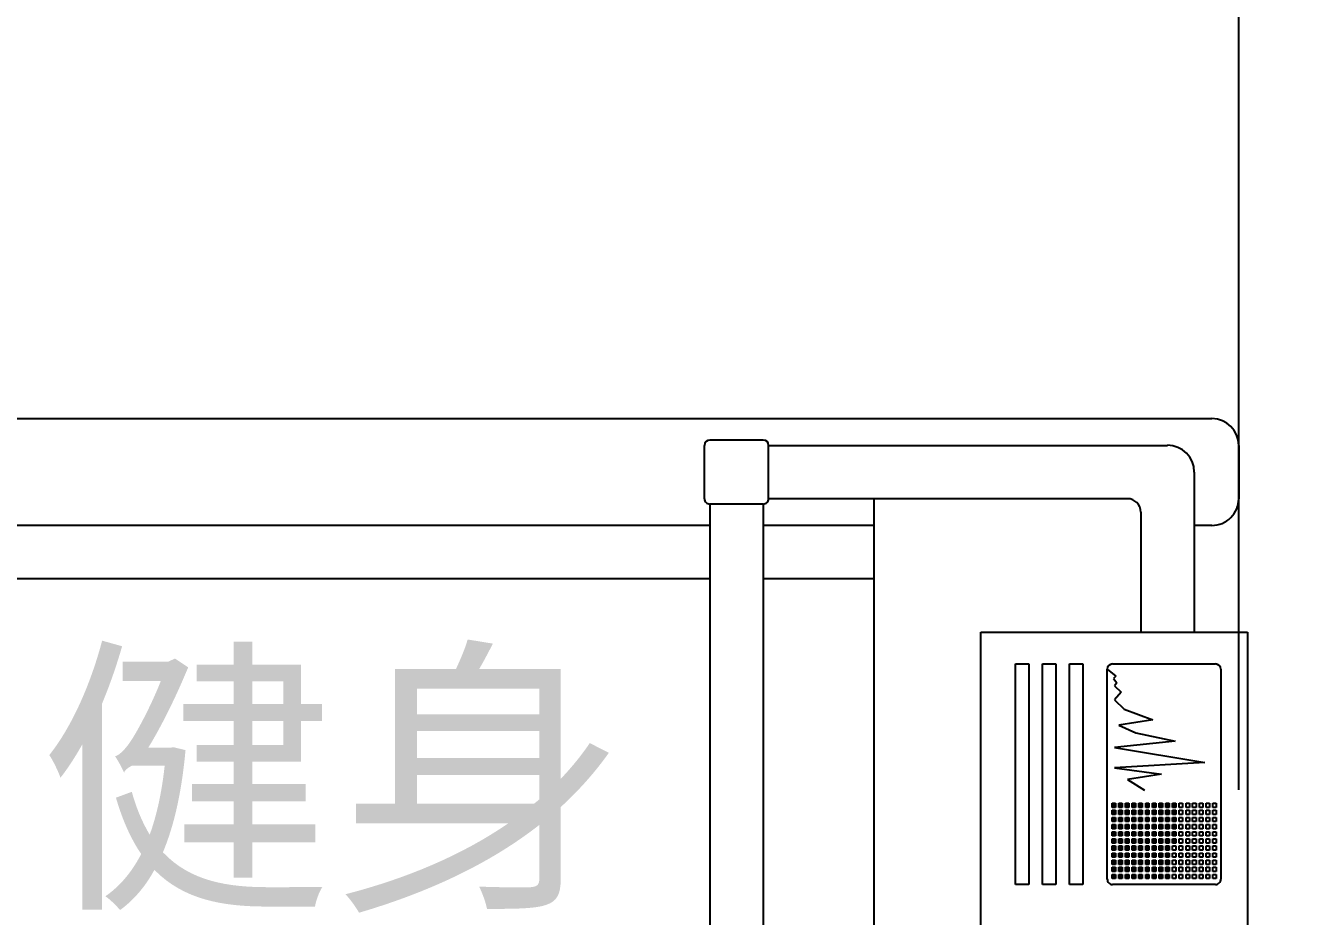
# Model space of a CAD drawing. Header units: millimetres. Extents: x 1337745 to 1642153, y -192803 to 266425.
# Drawn here: x 1507711 to 1508899, y 88370 to 89205 of the extents above; entities that cross this region are included whole.
import ezdxf
from ezdxf.enums import TextEntityAlignment as Align

# ---------------------------------------------------------------- set-up
doc = ezdxf.new("R2010")
doc.units = ezdxf.units.MM
doc.header["$LTSCALE"] = 1000
doc.header["$MEASUREMENT"] = 0
doc.linetypes.add('DOTE', pattern=[2.42, 2, -0.2, 0.02, -0.2])
for name, color, linetype in [('A-PUB_DIM', 3, 'Continuous'), ('DOTE', 16, 'DOTE'), ('IE-FURN', 33, 'Continuous'), ('文字标注', 255, 'Continuous'), ('砖墙', 30, 'Continuous')]:
    doc.layers.add(name, color=color, linetype=linetype)
doc.styles.add('_TCH_DIM_T3', font='SIMPLEX', dxfattribs={"width": 0.705882, "bigfont": 'GBCBIG'})
doc.styles.add('黑体', font='SIMHEI.TTF')
doc.dimstyles.new('_TCH_ARCH&&50', dxfattribs={"dimtxt": 148.75, "dimasz": 50, "dimexe": 125, "dimexo": 150, "dimgap": 50, "dimtad": 1, "dimdec": 0, "dimzin": 0, "dimdsep": 46, "dimtxsty": '_TCH_DIM_T3', "dimblk": 'ARCHTICK', "dimcen": 0.09, "dimclrt": 7, "dimazin": 2, "dimtfac": 1, "dimtdec": 0, "dimtix": 1, "dimtmove": 2, "dimatfit": 3, "dimfxl": 1, "dimtolj": 1, "dimtzin": 0, "dimarcsym": 0})

# ---------------------------------------------------------------- blocks, each defined once
blk = doc.blocks.new('_ArchTick')
at = {"color": 0, "linetype": 'ByBlock', "const_width": 0.4}
blk.add_lwpolyline([(-0.5, -0.5), (0.5, 0.5)], dxfattribs=at)
blk = doc.blocks.new('*D62')
at = {"layer": 'A-PUB_DIM', "color": 0, "lineweight": -2, "transparency": 16777216}
for p, q in [((3032304.6, -671084.3), (3032348.9, -670693.4)), ((3032404, -671095.6), (3032448.2, -670704.7)), ((3032334.8, -670817.6), (3032434.2, -670828.9))]:
    blk.add_line(p, q, dxfattribs=at)
at = {"layer": 'Defpoints', "color": 0, "transparency": 16777216}
for p in [(3032434.2, -670828.9), (3032287.7, -671233.4), (3032387.1, -671244.6)]:
    blk.add_point(p, dxfattribs=at)
at = {"layer": 'A-PUB_DIM', "color": 0, "lineweight": -2, "transparency": 16777216, "xscale": 50, "yscale": 50, "zscale": 50}
for p, rotation in [((3032334.8, -670817.6), 173.5415813662658), ((3032434.2, -670828.9), 353.5415813662658)]:
    blk.add_blockref('_ArchTick', p, dxfattribs=dict(at, rotation=rotation))
at = {"layer": 'A-PUB_DIM', "color": 7, "transparency": 16777216, "insert": (3032176.4, -670661.3), "char_height": 148.75, "attachment_point": 5, "rotation": 353.5416, "style": '_TCH_DIM_T3'}
blk.add_mtext('\\A1;100', dxfattribs=at)
blk = doc.blocks.new('*D63')
at = {"layer": 'A-PUB_DIM', "color": 0, "lineweight": -2, "transparency": 16777216}
for p, q in [((3032404, -671095.6), (3032448.2, -670704.7)), ((3032434.2, -670828.9), (3033626.5, -670963.8)), ((3033596.3, -671230.6), (3033640.6, -670839.6))]:
    blk.add_line(p, q, dxfattribs=at)
at = {"layer": 'Defpoints', "color": 0, "transparency": 16777216}
for p in [(3033626.5, -670963.8), (3032387.1, -671244.6), (3033579.5, -671379.6)]:
    blk.add_point(p, dxfattribs=at)
at = {"layer": 'A-PUB_DIM', "color": 0, "lineweight": -2, "transparency": 16777216, "xscale": 50, "yscale": 50, "zscale": 50}
for p, rotation in [((3032434.2, -670828.9), 173.5415813662163), ((3033626.5, -670963.8), 353.5415813662163)]:
    blk.add_blockref('_ArchTick', p, dxfattribs=dict(at, rotation=rotation))
at = {"layer": 'A-PUB_DIM', "color": 7, "transparency": 16777216, "insert": (3033044.3, -670772.8), "char_height": 148.75, "attachment_point": 5, "rotation": 353.5416, "style": '_TCH_DIM_T3'}
blk.add_mtext('\\A1;1200', dxfattribs=at)
blk = doc.blocks.new('*D64')
at = {"layer": 'A-PUB_DIM', "color": 0, "lineweight": -2, "transparency": 16777216}
for p, q in [((3033596.3, -671230.6), (3033640.6, -670839.6)), ((3034093.2, -671286.8), (3034137.4, -670895.9)), ((3033626.5, -670963.8), (3034123.4, -671020.1))]:
    blk.add_line(p, q, dxfattribs=at)
at = {"layer": 'Defpoints', "color": 0, "transparency": 16777216}
for p in [(3034123.4, -671020.1), (3033579.5, -671379.6), (3034076.3, -671435.9)]:
    blk.add_point(p, dxfattribs=at)
at = {"layer": 'A-PUB_DIM', "color": 0, "lineweight": -2, "transparency": 16777216, "xscale": 50, "yscale": 50, "zscale": 50}
for p, rotation in [((3033626.5, -670963.8), 173.5415813662127), ((3034123.4, -671020.1), 353.5415813662127)]:
    blk.add_blockref('_ArchTick', p, dxfattribs=dict(at, rotation=rotation))
at = {"layer": 'A-PUB_DIM', "color": 7, "transparency": 16777216, "insert": (3033888.9, -670868.4), "char_height": 148.75, "attachment_point": 5, "rotation": 353.5416, "style": '_TCH_DIM_T3'}
blk.add_mtext('\\A1;500', dxfattribs=at)
blk = doc.blocks.new('*D65')
at = {"layer": 'A-PUB_DIM', "color": 0, "lineweight": -2, "transparency": 16777216}
for p, q in [((3034093.2, -671286.8), (3034137.4, -670895.9)), ((3034192.5, -671298.1), (3034236.8, -670907.1)), ((3034123.4, -671020.1), (3034222.7, -671031.3))]:
    blk.add_line(p, q, dxfattribs=at)
at = {"layer": 'Defpoints', "color": 0, "transparency": 16777216}
for p in [(3034222.7, -671031.3), (3034076.3, -671435.9), (3034175.7, -671447.1)]:
    blk.add_point(p, dxfattribs=at)
at = {"layer": 'A-PUB_DIM', "color": 0, "lineweight": -2, "transparency": 16777216, "xscale": 50, "yscale": 50, "zscale": 50}
for p, rotation in [((3034123.4, -671020.1), 173.5415813661032), ((3034222.7, -671031.3), 353.5415813661032)]:
    blk.add_blockref('_ArchTick', p, dxfattribs=dict(at, rotation=rotation))
at = {"layer": 'A-PUB_DIM', "color": 7, "transparency": 16777216, "insert": (3034157.6, -671162.3), "char_height": 148.75, "attachment_point": 5, "rotation": 353.5416, "style": '_TCH_DIM_T3'}
blk.add_mtext('\\A1;100', dxfattribs=at)
blk = doc.blocks.new('*D66')
at = {"layer": 'A-PUB_DIM', "color": 0, "lineweight": -2, "transparency": 16777216}
for p, q in [((3034192.5, -671298.1), (3034236.8, -670907.1)), ((3035086.8, -671399.3), (3035131.1, -671008.4)), ((3034222.7, -671031.3), (3035117, -671132.6))]:
    blk.add_line(p, q, dxfattribs=at)
at = {"layer": 'Defpoints', "color": 0, "transparency": 16777216}
for p in [(3035117, -671132.6), (3034175.7, -671447.1), (3035070, -671548.3)]:
    blk.add_point(p, dxfattribs=at)
at = {"layer": 'A-PUB_DIM', "color": 0, "lineweight": -2, "transparency": 16777216, "xscale": 50, "yscale": 50, "zscale": 50}
for p, rotation in [((3034222.7, -671031.3), 173.5415813662182), ((3035117, -671132.6), 353.5415813662182)]:
    blk.add_blockref('_ArchTick', p, dxfattribs=dict(at, rotation=rotation))
at = {"layer": 'A-PUB_DIM', "color": 7, "transparency": 16777216, "insert": (3034683.9, -670958.4), "char_height": 148.75, "attachment_point": 5, "rotation": 353.5416, "style": '_TCH_DIM_T3'}
blk.add_mtext('\\A1;900', dxfattribs=at)
blk = doc.blocks.new('A$C12EE4357')
at = {"layer": 'IE-FURN'}
for p, q in [((-231.5, -219.9), (-231.5, 30.1)), ((-231.5, 30.1), (168.5, 30.1)), ((-406.5, 21.7), (-356.5, 21.7)), ((-431.5, -3.3), (-431.5, -1519.9)), ((-331.5, -3.3), (-331.5, -19.9)), ((-381.5, -19.9), (-231.5, -19.9)), ((-406.5, -418.6), (-406.5, -44.9)), ((-344, -69.9), (-231.5, -69.9)), ((-356.5, -82.4), (-356.5, -418.6)), ((168.5, -219.9), (-231.5, -219.9)), ((-356.5, -319.9), (293.5, -319.9)), ((-331.5, -319.9), (-331.5, -423.6)), ((-281.5, -319.9), (-281.5, -423.6)), ((-411.5, -423.6), (-411.5, -473.6)), ((-356.5, -418.6), (-406.5, -418.6)), ((-351.5, -423.6), (288.5, -423.6)), ((-351.5, -423.6), (-351.5, -473.6)), ((-351.5, -473.6), (288.5, -473.6)), ((-331.5, -473.6), (-331.5, -1519.9)), ((-281.5, -473.6), (-281.5, -1444.9)), ((-356.5, -478.6), (-406.5, -478.6))]:
    blk.add_line(p, q, dxfattribs=at)
at = {"layer": 'IE-FURN', "color": 8}
for p, q in [((-201.7, -96.4), (-201.7, 0)), ((-196.7, 5), (0, 5)), ((-71.3, -2.5), (-71.3, 0.7)), ((-71.3, 0.7), (-67.3, 0.7)), ((-67.3, 0.7), (-67.3, -2.5)), ((-64.6, -2.5), (-64.6, 0.7)), ((-64.6, 0.7), (-60.7, 0.7)), ((-60.7, 0.7), (-60.7, -2.5)), ((-57.9, -2.5), (-57.9, 0.7)), ((-57.9, 0.7), (-54, 0.7)), ((-54, 0.7), (-54, -2.5)), ((-51.2, -2.5), (-51.2, 0.7)), ((-51.2, 0.7), (-47.3, 0.7)), ((-47.3, 0.7), (-47.3, -2.5)), ((-44.5, -2.5), (-44.5, 0.7)), ((-44.5, 0.7), (-40.6, 0.7)), ((-40.6, 0.7), (-40.6, -2.5)), ((-37.9, -2.5), (-37.9, 0.7)), ((-37.9, 0.7), (-33.9, 0.7)), ((-33.9, 0.7), (-33.9, -2.5)), ((-31.2, -2.5), (-31.2, 0.7)), ((-31.2, 0.7), (-27.3, 0.7)), ((-27.3, 0.7), (-27.3, -2.5)), ((-24.5, -2.5), (-24.5, 0.7)), ((-24.5, 0.7), (-20.6, 0.7)), ((-20.6, 0.7), (-20.6, -2.5)), ((-17.8, -2.5), (-17.8, 0.7)), ((-17.8, 0.7), (-13.9, 0.7)), ((-13.9, 0.7), (-13.9, -2.5)), ((-11.2, -2.5), (-11.2, 0.7)), ((-11.2, 0.7), (-7.2, 0.7)), ((-7.2, 0.7), (-7.2, -2.5)), ((-4.5, -2.5), (-4.5, 0.7)), ((-4.5, 0.7), (-0.6, 0.7)), ((-0.6, 0.7), (-0.6, -2.5)), ((5, 0), (5, -96.4)), ((-123.4, -94.5), (-109.4, -9.9)), ((-109.4, -9.9), (-104.4, -94.5)), ((-67.3, -2.5), (-71.3, -2.5)), ((-71.3, -8.8), (-71.3, -5.6)), ((-71.3, -5.6), (-67.3, -5.6)), ((-67.3, -8.8), (-71.3, -8.8)), ((-67.3, -5.6), (-67.3, -8.8)), ((-60.7, -2.5), (-64.6, -2.5)), ((-64.6, -8.8), (-64.6, -5.6)), ((-64.6, -5.6), (-60.7, -5.6)), ((-60.7, -8.8), (-64.6, -8.8)), ((-60.7, -5.6), (-60.7, -8.8)), ((-54, -2.5), (-57.9, -2.5)), ((-57.9, -8.8), (-57.9, -5.6)), ((-57.9, -5.6), (-54, -5.6)), ((-54, -8.8), (-57.9, -8.8)), ((-54, -5.6), (-54, -8.8)), ((-47.3, -2.5), (-51.2, -2.5)), ((-51.2, -8.8), (-51.2, -5.6)), ((-51.2, -5.6), (-47.3, -5.6)), ((-47.3, -8.8), (-51.2, -8.8)), ((-47.3, -5.6), (-47.3, -8.8)), ((-40.6, -2.5), (-44.5, -2.5)), ((-44.5, -8.8), (-44.5, -5.6)), ((-44.5, -5.6), (-40.6, -5.6)), ((-40.6, -8.8), (-44.5, -8.8)), ((-40.6, -5.6), (-40.6, -8.8)), ((-33.9, -2.5), (-37.9, -2.5)), ((-37.9, -8.8), (-37.9, -5.6)), ((-37.9, -5.6), (-33.9, -5.6)), ((-33.9, -8.8), (-37.9, -8.8)), ((-33.9, -5.6), (-33.9, -8.8)), ((-27.3, -2.5), (-31.2, -2.5)), ((-31.2, -8.8), (-31.2, -5.6)), ((-31.2, -5.6), (-27.3, -5.6)), ((-27.3, -8.8), (-31.2, -8.8)), ((-27.3, -5.6), (-27.3, -8.8)), ((-20.6, -2.5), (-24.5, -2.5)), ((-24.5, -8.8), (-24.5, -5.6)), ((-24.5, -5.6), (-20.6, -5.6)), ((-20.6, -8.8), (-24.5, -8.8)), ((-20.6, -5.6), (-20.6, -8.8)), ((-13.9, -2.5), (-17.8, -2.5)), ((-17.8, -8.8), (-17.8, -5.6)), ((-17.8, -5.6), (-13.9, -5.6)), ((-13.9, -8.8), (-17.8, -8.8)), ((-13.9, -5.6), (-13.9, -8.8)), ((-7.2, -2.5), (-11.2, -2.5)), ((-11.2, -8.8), (-11.2, -5.6)), ((-11.2, -5.6), (-7.2, -5.6)), ((-7.2, -8.8), (-11.2, -8.8)), ((-7.2, -5.6), (-7.2, -8.8)), ((-0.6, -2.5), (-4.5, -2.5)), ((-4.5, -8.8), (-4.5, -5.6)), ((-4.5, -5.6), (-0.6, -5.6)), ((-0.6, -8.8), (-4.5, -8.8)), ((-0.6, -5.6), (-0.6, -8.8)), ((-71.3, -15.1), (-71.3, -11.9)), ((-71.3, -11.9), (-67.3, -11.9)), ((-67.3, -15.1), (-71.3, -15.1)), ((-71.3, -21.4), (-71.3, -18.2)), ((-71.3, -18.2), (-67.3, -18.2)), ((-67.3, -21.4), (-71.3, -21.4)), ((-67.3, -11.9), (-67.3, -15.1)), ((-67.3, -18.2), (-67.3, -21.4)), ((-64.6, -15.1), (-64.6, -11.9)), ((-64.6, -11.9), (-60.7, -11.9)), ((-60.7, -15.1), (-64.6, -15.1)), ((-64.6, -21.4), (-64.6, -18.2)), ((-64.6, -18.2), (-60.7, -18.2)), ((-60.7, -21.4), (-64.6, -21.4)), ((-60.7, -11.9), (-60.7, -15.1)), ((-60.7, -18.2), (-60.7, -21.4)), ((-57.9, -15.1), (-57.9, -11.9)), ((-57.9, -11.9), (-54, -11.9)), ((-54, -15.1), (-57.9, -15.1)), ((-57.9, -21.4), (-57.9, -18.2)), ((-57.9, -18.2), (-54, -18.2)), ((-54, -21.4), (-57.9, -21.4)), ((-54, -11.9), (-54, -15.1)), ((-54, -18.2), (-54, -21.4)), ((-51.2, -15.1), (-51.2, -11.9)), ((-51.2, -11.9), (-47.3, -11.9)), ((-47.3, -15.1), (-51.2, -15.1)), ((-51.2, -21.4), (-51.2, -18.2)), ((-51.2, -18.2), (-47.3, -18.2)), ((-47.3, -21.4), (-51.2, -21.4)), ((-47.3, -11.9), (-47.3, -15.1)), ((-47.3, -18.2), (-47.3, -21.4)), ((-44.5, -15.1), (-44.5, -11.9)), ((-44.5, -11.9), (-40.6, -11.9)), ((-40.6, -15.1), (-44.5, -15.1)), ((-44.5, -21.4), (-44.5, -18.2)), ((-44.5, -18.2), (-40.6, -18.2)), ((-40.6, -21.4), (-44.5, -21.4)), ((-40.6, -11.9), (-40.6, -15.1)), ((-40.6, -18.2), (-40.6, -21.4)), ((-37.9, -15.1), (-37.9, -11.9)), ((-37.9, -11.9), (-33.9, -11.9)), ((-33.9, -15.1), (-37.9, -15.1)), ((-37.9, -21.4), (-37.9, -18.2)), ((-37.9, -18.2), (-33.9, -18.2)), ((-33.9, -21.4), (-37.9, -21.4)), ((-33.9, -11.9), (-33.9, -15.1)), ((-33.9, -18.2), (-33.9, -21.4)), ((-31.2, -15.1), (-31.2, -11.9)), ((-31.2, -11.9), (-27.3, -11.9)), ((-27.3, -15.1), (-31.2, -15.1)), ((-31.2, -21.4), (-31.2, -18.2)), ((-31.2, -18.2), (-27.3, -18.2)), ((-27.3, -21.4), (-31.2, -21.4)), ((-27.3, -11.9), (-27.3, -15.1)), ((-27.3, -18.2), (-27.3, -21.4)), ((-24.5, -15.1), (-24.5, -11.9)), ((-24.5, -11.9), (-20.6, -11.9)), ((-20.6, -15.1), (-24.5, -15.1)), ((-24.5, -21.4), (-24.5, -18.2)), ((-24.5, -18.2), (-20.6, -18.2)), ((-20.6, -21.4), (-24.5, -21.4)), ((-20.6, -11.9), (-20.6, -15.1)), ((-20.6, -18.2), (-20.6, -21.4)), ((-17.8, -15.1), (-17.8, -11.9)), ((-17.8, -11.9), (-13.9, -11.9)), ((-13.9, -15.1), (-17.8, -15.1)), ((-17.8, -21.4), (-17.8, -18.2)), ((-17.8, -18.2), (-13.9, -18.2)), ((-13.9, -21.4), (-17.8, -21.4)), ((-13.9, -11.9), (-13.9, -15.1)), ((-13.9, -18.2), (-13.9, -21.4)), ((-11.2, -15.1), (-11.2, -11.9)), ((-11.2, -11.9), (-7.2, -11.9)), ((-7.2, -15.1), (-11.2, -15.1)), ((-11.2, -21.4), (-11.2, -18.2)), ((-11.2, -18.2), (-7.2, -18.2)), ((-7.2, -21.4), (-11.2, -21.4)), ((-7.2, -11.9), (-7.2, -15.1)), ((-7.2, -18.2), (-7.2, -21.4)), ((-4.5, -15.1), (-4.5, -11.9)), ((-4.5, -11.9), (-0.6, -11.9)), ((-0.6, -15.1), (-4.5, -15.1)), ((-4.5, -21.4), (-4.5, -18.2)), ((-4.5, -18.2), (-0.6, -18.2)), ((-0.6, -21.4), (-4.5, -21.4)), ((-0.6, -11.9), (-0.6, -15.1)), ((-0.6, -18.2), (-0.6, -21.4)), ((-71.3, -27.6), (-71.3, -24.5)), ((-71.3, -24.5), (-67.3, -24.5)), ((-67.3, -27.6), (-71.3, -27.6)), ((-71.3, -33.9), (-71.3, -30.8)), ((-71.3, -30.8), (-67.3, -30.8)), ((-67.3, -33.9), (-71.3, -33.9)), ((-67.3, -24.5), (-67.3, -27.6)), ((-67.3, -30.8), (-67.3, -33.9)), ((-64.6, -27.6), (-64.6, -24.5)), ((-64.6, -24.5), (-60.7, -24.5)), ((-60.7, -27.6), (-64.6, -27.6)), ((-64.6, -33.9), (-64.6, -30.8)), ((-64.6, -30.8), (-60.7, -30.8)), ((-60.7, -33.9), (-64.6, -33.9)), ((-60.7, -24.5), (-60.7, -27.6)), ((-60.7, -30.8), (-60.7, -33.9)), ((-57.9, -27.6), (-57.9, -24.5)), ((-57.9, -24.5), (-54, -24.5)), ((-54, -27.6), (-57.9, -27.6)), ((-57.9, -33.9), (-57.9, -30.8)), ((-57.9, -30.8), (-54, -30.8)), ((-54, -33.9), (-57.9, -33.9)), ((-54, -24.5), (-54, -27.6)), ((-54, -30.8), (-54, -33.9)), ((-51.2, -27.6), (-51.2, -24.5)), ((-51.2, -24.5), (-47.3, -24.5)), ((-47.3, -27.6), (-51.2, -27.6)), ((-51.2, -33.9), (-51.2, -30.8)), ((-51.2, -30.8), (-47.3, -30.8)), ((-47.3, -33.9), (-51.2, -33.9)), ((-47.3, -24.5), (-47.3, -27.6)), ((-47.3, -30.8), (-47.3, -33.9)), ((-44.5, -27.6), (-44.5, -24.5)), ((-44.5, -24.5), (-40.6, -24.5)), ((-40.6, -27.6), (-44.5, -27.6)), ((-44.5, -33.9), (-44.5, -30.8)), ((-44.5, -30.8), (-40.6, -30.8)), ((-40.6, -33.9), (-44.5, -33.9)), ((-40.6, -24.5), (-40.6, -27.6)), ((-40.6, -30.8), (-40.6, -33.9)), ((-37.9, -27.6), (-37.9, -24.5)), ((-37.9, -24.5), (-33.9, -24.5)), ((-33.9, -27.6), (-37.9, -27.6)), ((-37.9, -33.9), (-37.9, -30.8)), ((-37.9, -30.8), (-33.9, -30.8)), ((-33.9, -33.9), (-37.9, -33.9)), ((-33.9, -24.5), (-33.9, -27.6)), ((-33.9, -30.8), (-33.9, -33.9)), ((-31.2, -27.6), (-31.2, -24.5)), ((-31.2, -24.5), (-27.3, -24.5)), ((-27.3, -27.6), (-31.2, -27.6)), ((-31.2, -33.9), (-31.2, -30.8)), ((-31.2, -30.8), (-27.3, -30.8)), ((-27.3, -33.9), (-31.2, -33.9)), ((-27.3, -24.5), (-27.3, -27.6)), ((-27.3, -30.8), (-27.3, -33.9)), ((-24.5, -27.6), (-24.5, -24.5)), ((-24.5, -24.5), (-20.6, -24.5)), ((-20.6, -27.6), (-24.5, -27.6)), ((-24.5, -33.9), (-24.5, -30.8)), ((-24.5, -30.8), (-20.6, -30.8)), ((-20.6, -33.9), (-24.5, -33.9)), ((-20.6, -24.5), (-20.6, -27.6)), ((-20.6, -30.8), (-20.6, -33.9)), ((-17.8, -27.6), (-17.8, -24.5)), ((-17.8, -24.5), (-13.9, -24.5)), ((-13.9, -27.6), (-17.8, -27.6)), ((-17.8, -33.9), (-17.8, -30.8)), ((-17.8, -30.8), (-13.9, -30.8)), ((-13.9, -33.9), (-17.8, -33.9)), ((-13.9, -24.5), (-13.9, -27.6)), ((-13.9, -30.8), (-13.9, -33.9)), ((-11.2, -27.6), (-11.2, -24.5)), ((-11.2, -24.5), (-7.2, -24.5)), ((-7.2, -27.6), (-11.2, -27.6)), ((-11.2, -33.9), (-11.2, -30.8)), ((-11.2, -30.8), (-7.2, -30.8)), ((-7.2, -33.9), (-11.2, -33.9)), ((-7.2, -24.5), (-7.2, -27.6)), ((-7.2, -30.8), (-7.2, -33.9)), ((-4.5, -27.6), (-4.5, -24.5)), ((-4.5, -24.5), (-0.6, -24.5)), ((-0.6, -27.6), (-4.5, -27.6)), ((-4.5, -33.9), (-4.5, -30.8)), ((-4.5, -30.8), (-0.6, -30.8)), ((-0.6, -33.9), (-4.5, -33.9)), ((-0.6, -24.5), (-0.6, -27.6)), ((-0.6, -30.8), (-0.6, -33.9)), ((-137.3, -74.6), (-129.3, -37.7)), ((-129.3, -37.7), (-123.4, -94.5)), ((-71.3, -40.2), (-71.3, -37.1)), ((-71.3, -37.1), (-67.3, -37.1)), ((-67.3, -40.2), (-71.3, -40.2)), ((-71.3, -46.5), (-71.3, -43.4)), ((-71.3, -43.4), (-67.3, -43.4)), ((-67.3, -46.5), (-71.3, -46.5)), ((-67.3, -37.1), (-67.3, -40.2)), ((-67.3, -43.4), (-67.3, -46.5)), ((-64.6, -40.2), (-64.6, -37.1)), ((-64.6, -37.1), (-60.7, -37.1)), ((-60.7, -40.2), (-64.6, -40.2)), ((-64.6, -46.5), (-64.6, -43.4)), ((-64.6, -43.4), (-60.7, -43.4)), ((-60.7, -46.5), (-64.6, -46.5)), ((-60.7, -37.1), (-60.7, -40.2)), ((-60.7, -43.4), (-60.7, -46.5)), ((-57.9, -40.2), (-57.9, -37.1)), ((-57.9, -37.1), (-54, -37.1)), ((-54, -40.2), (-57.9, -40.2)), ((-57.9, -46.5), (-57.9, -43.4)), ((-57.9, -43.4), (-54, -43.4)), ((-54, -46.5), (-57.9, -46.5)), ((-54, -37.1), (-54, -40.2)), ((-54, -43.4), (-54, -46.5)), ((-51.2, -40.2), (-51.2, -37.1)), ((-51.2, -37.1), (-47.3, -37.1)), ((-47.3, -40.2), (-51.2, -40.2)), ((-51.2, -46.5), (-51.2, -43.4)), ((-51.2, -43.4), (-47.3, -43.4)), ((-47.3, -46.5), (-51.2, -46.5)), ((-47.3, -37.1), (-47.3, -40.2)), ((-47.3, -43.4), (-47.3, -46.5)), ((-44.5, -40.2), (-44.5, -37.1)), ((-44.5, -37.1), (-40.6, -37.1)), ((-40.6, -40.2), (-44.5, -40.2)), ((-44.5, -46.5), (-44.5, -43.4)), ((-44.5, -43.4), (-40.6, -43.4)), ((-40.6, -46.5), (-44.5, -46.5)), ((-40.6, -37.1), (-40.6, -40.2)), ((-40.6, -43.4), (-40.6, -46.5)), ((-37.9, -40.2), (-37.9, -37.1)), ((-37.9, -37.1), (-33.9, -37.1)), ((-33.9, -40.2), (-37.9, -40.2)), ((-37.9, -46.5), (-37.9, -43.4)), ((-37.9, -43.4), (-33.9, -43.4)), ((-33.9, -46.5), (-37.9, -46.5)), ((-33.9, -37.1), (-33.9, -40.2)), ((-33.9, -43.4), (-33.9, -46.5)), ((-31.2, -40.2), (-31.2, -37.1)), ((-31.2, -37.1), (-27.3, -37.1)), ((-27.3, -40.2), (-31.2, -40.2)), ((-31.2, -46.5), (-31.2, -43.4)), ((-31.2, -43.4), (-27.3, -43.4)), ((-27.3, -46.5), (-31.2, -46.5)), ((-27.3, -37.1), (-27.3, -40.2)), ((-27.3, -43.4), (-27.3, -46.5)), ((-24.5, -40.2), (-24.5, -37.1)), ((-24.5, -37.1), (-20.6, -37.1)), ((-20.6, -40.2), (-24.5, -40.2)), ((-24.5, -46.5), (-24.5, -43.4)), ((-24.5, -43.4), (-20.6, -43.4)), ((-20.6, -46.5), (-24.5, -46.5)), ((-20.6, -37.1), (-20.6, -40.2)), ((-20.6, -43.4), (-20.6, -46.5)), ((-17.8, -40.2), (-17.8, -37.1)), ((-17.8, -37.1), (-13.9, -37.1)), ((-13.9, -40.2), (-17.8, -40.2)), ((-17.8, -46.5), (-17.8, -43.4)), ((-17.8, -43.4), (-13.9, -43.4)), ((-13.9, -46.5), (-17.8, -46.5)), ((-13.9, -37.1), (-13.9, -40.2)), ((-13.9, -43.4), (-13.9, -46.5)), ((-11.2, -40.2), (-11.2, -37.1)), ((-11.2, -37.1), (-7.2, -37.1)), ((-7.2, -40.2), (-11.2, -40.2)), ((-11.2, -46.5), (-11.2, -43.4)), ((-11.2, -43.4), (-7.2, -43.4)), ((-7.2, -46.5), (-11.2, -46.5)), ((-7.2, -37.1), (-7.2, -40.2)), ((-7.2, -43.4), (-7.2, -46.5)), ((-4.5, -40.2), (-4.5, -37.1)), ((-4.5, -37.1), (-0.6, -37.1)), ((-0.6, -40.2), (-4.5, -40.2)), ((-4.5, -46.5), (-4.5, -43.4)), ((-4.5, -43.4), (-0.6, -43.4)), ((-0.6, -46.5), (-4.5, -46.5)), ((-0.6, -37.1), (-0.6, -40.2)), ((-0.6, -43.4), (-0.6, -46.5)), ((-159.2, -85.5), (-149.3, -58.6)), ((-149.3, -58.6), (-144.3, -90.5)), ((-104.4, -94.5), (-98.5, -50.7)), ((-98.5, -50.7), (-93.5, -82.5)), ((-71.3, -52.8), (-71.3, -49.7)), ((-71.3, -49.7), (-67.3, -49.7)), ((-67.3, -52.8), (-71.3, -52.8)), ((-71.3, -59.1), (-71.3, -56)), ((-71.3, -56), (-67.3, -56)), ((-67.3, -59.1), (-71.3, -59.1)), ((-67.3, -49.7), (-67.3, -52.8)), ((-67.3, -56), (-67.3, -59.1)), ((-64.6, -52.8), (-64.6, -49.7)), ((-64.6, -49.7), (-60.7, -49.7)), ((-60.7, -52.8), (-64.6, -52.8)), ((-64.6, -59.1), (-64.6, -56)), ((-64.6, -56), (-60.7, -56)), ((-60.7, -59.1), (-64.6, -59.1)), ((-60.7, -49.7), (-60.7, -52.8)), ((-60.7, -56), (-60.7, -59.1)), ((-57.9, -52.8), (-57.9, -49.7)), ((-57.9, -49.7), (-54, -49.7)), ((-54, -52.8), (-57.9, -52.8)), ((-57.9, -59.1), (-57.9, -56)), ((-57.9, -56), (-54, -56)), ((-54, -59.1), (-57.9, -59.1)), ((-54, -49.7), (-54, -52.8)), ((-54, -56), (-54, -59.1)), ((-51.2, -52.8), (-51.2, -49.7)), ((-51.2, -49.7), (-47.3, -49.7)), ((-47.3, -52.8), (-51.2, -52.8)), ((-51.2, -59.1), (-51.2, -56)), ((-51.2, -56), (-47.3, -56)), ((-47.3, -59.1), (-51.2, -59.1)), ((-47.3, -49.7), (-47.3, -52.8)), ((-47.3, -56), (-47.3, -59.1)), ((-44.5, -52.8), (-44.5, -49.7)), ((-44.5, -49.7), (-40.6, -49.7)), ((-40.6, -52.8), (-44.5, -52.8)), ((-44.5, -59.1), (-44.5, -56)), ((-44.5, -56), (-40.6, -56)), ((-40.6, -59.1), (-44.5, -59.1)), ((-40.6, -49.7), (-40.6, -52.8)), ((-40.6, -56), (-40.6, -59.1)), ((-37.9, -52.8), (-37.9, -49.7)), ((-37.9, -49.7), (-33.9, -49.7)), ((-33.9, -52.8), (-37.9, -52.8)), ((-37.9, -59.1), (-37.9, -56)), ((-37.9, -56), (-33.9, -56)), ((-33.9, -59.1), (-37.9, -59.1)), ((-33.9, -49.7), (-33.9, -52.8)), ((-33.9, -56), (-33.9, -59.1)), ((-31.2, -52.8), (-31.2, -49.7)), ((-31.2, -49.7), (-27.3, -49.7)), ((-27.3, -52.8), (-31.2, -52.8)), ((-31.2, -59.1), (-31.2, -56)), ((-31.2, -56), (-27.3, -56)), ((-27.3, -59.1), (-31.2, -59.1)), ((-27.3, -49.7), (-27.3, -52.8)), ((-27.3, -56), (-27.3, -59.1)), ((-24.5, -52.8), (-24.5, -49.7)), ((-24.5, -49.7), (-20.6, -49.7)), ((-20.6, -52.8), (-24.5, -52.8)), ((-24.5, -59.1), (-24.5, -56)), ((-24.5, -56), (-20.6, -56)), ((-20.6, -59.1), (-24.5, -59.1)), ((-20.6, -49.7), (-20.6, -52.8)), ((-20.6, -56), (-20.6, -59.1)), ((-17.8, -52.8), (-17.8, -49.7)), ((-17.8, -49.7), (-13.9, -49.7)), ((-13.9, -52.8), (-17.8, -52.8)), ((-17.8, -59.1), (-17.8, -56)), ((-17.8, -56), (-13.9, -56)), ((-13.9, -59.1), (-17.8, -59.1)), ((-13.9, -49.7), (-13.9, -52.8)), ((-13.9, -56), (-13.9, -59.1)), ((-11.2, -52.8), (-11.2, -49.7)), ((-11.2, -49.7), (-7.2, -49.7)), ((-7.2, -52.8), (-11.2, -52.8)), ((-11.2, -59.1), (-11.2, -56)), ((-11.2, -56), (-7.2, -56)), ((-7.2, -59.1), (-11.2, -59.1)), ((-7.2, -49.7), (-7.2, -52.8)), ((-7.2, -56), (-7.2, -59.1)), ((-4.5, -52.8), (-4.5, -49.7)), ((-4.5, -49.7), (-0.6, -49.7)), ((-0.6, -52.8), (-4.5, -52.8)), ((-4.5, -59.1), (-4.5, -56)), ((-4.5, -56), (-0.6, -56)), ((-0.6, -59.1), (-4.5, -59.1)), ((-0.6, -49.7), (-0.6, -52.8)), ((-0.6, -56), (-0.6, -59.1)), ((-93.5, -82.5), (-83.5, -66.6)), ((-71.3, -65.4), (-71.3, -62.3)), ((-71.3, -62.3), (-67.3, -62.3)), ((-67.3, -65.4), (-71.3, -65.4)), ((-71.3, -71.7), (-71.3, -68.6)), ((-71.3, -68.6), (-67.3, -68.6)), ((-67.3, -62.3), (-67.3, -65.4)), ((-67.3, -68.6), (-67.3, -71.7)), ((-64.6, -65.4), (-64.6, -62.3)), ((-64.6, -62.3), (-60.7, -62.3)), ((-60.7, -65.4), (-64.6, -65.4)), ((-64.6, -71.7), (-64.6, -68.6)), ((-64.6, -68.6), (-60.7, -68.6)), ((-60.7, -62.3), (-60.7, -65.4)), ((-60.7, -68.6), (-60.7, -71.7)), ((-57.9, -65.4), (-57.9, -62.3)), ((-57.9, -62.3), (-54, -62.3)), ((-54, -65.4), (-57.9, -65.4)), ((-57.9, -71.7), (-57.9, -68.6)), ((-57.9, -68.6), (-54, -68.6)), ((-54, -62.3), (-54, -65.4)), ((-54, -68.6), (-54, -71.7)), ((-51.2, -65.4), (-51.2, -62.3)), ((-51.2, -62.3), (-47.3, -62.3)), ((-47.3, -65.4), (-51.2, -65.4)), ((-51.2, -71.7), (-51.2, -68.6)), ((-51.2, -68.6), (-47.3, -68.6)), ((-47.3, -62.3), (-47.3, -65.4)), ((-47.3, -68.6), (-47.3, -71.7)), ((-44.5, -65.4), (-44.5, -62.3)), ((-44.5, -62.3), (-40.6, -62.3)), ((-40.6, -65.4), (-44.5, -65.4)), ((-44.5, -71.7), (-44.5, -68.6)), ((-44.5, -68.6), (-40.6, -68.6)), ((-40.6, -62.3), (-40.6, -65.4)), ((-40.6, -68.6), (-40.6, -71.7)), ((-37.9, -65.4), (-37.9, -62.3)), ((-37.9, -62.3), (-33.9, -62.3)), ((-33.9, -65.4), (-37.9, -65.4)), ((-37.9, -71.7), (-37.9, -68.6)), ((-37.9, -68.6), (-33.9, -68.6)), ((-33.9, -62.3), (-33.9, -65.4)), ((-33.9, -68.6), (-33.9, -71.7)), ((-31.2, -65.4), (-31.2, -62.3)), ((-31.2, -62.3), (-27.3, -62.3)), ((-27.3, -65.4), (-31.2, -65.4)), ((-31.2, -71.7), (-31.2, -68.6)), ((-31.2, -68.6), (-27.3, -68.6)), ((-27.3, -62.3), (-27.3, -65.4)), ((-27.3, -68.6), (-27.3, -71.7)), ((-24.5, -65.4), (-24.5, -62.3)), ((-24.5, -62.3), (-20.6, -62.3)), ((-20.6, -65.4), (-24.5, -65.4)), ((-24.5, -71.7), (-24.5, -68.6)), ((-24.5, -68.6), (-20.6, -68.6)), ((-20.6, -62.3), (-20.6, -65.4)), ((-20.6, -68.6), (-20.6, -71.7)), ((-17.8, -65.4), (-17.8, -62.3)), ((-17.8, -62.3), (-13.9, -62.3)), ((-13.9, -65.4), (-17.8, -65.4)), ((-17.8, -71.7), (-17.8, -68.6)), ((-17.8, -68.6), (-13.9, -68.6)), ((-13.9, -62.3), (-13.9, -65.4)), ((-13.9, -68.6), (-13.9, -71.7)), ((-11.2, -65.4), (-11.2, -62.3)), ((-11.2, -62.3), (-7.2, -62.3)), ((-7.2, -65.4), (-11.2, -65.4)), ((-11.2, -71.7), (-11.2, -68.6)), ((-11.2, -68.6), (-7.2, -68.6)), ((-7.2, -62.3), (-7.2, -65.4)), ((-7.2, -68.6), (-7.2, -71.7)), ((-4.5, -65.4), (-4.5, -62.3)), ((-4.5, -62.3), (-0.6, -62.3)), ((-0.6, -65.4), (-4.5, -65.4)), ((-4.5, -71.7), (-4.5, -68.6)), ((-4.5, -68.6), (-0.6, -68.6)), ((-0.6, -62.3), (-0.6, -65.4)), ((-0.6, -68.6), (-0.6, -71.7)), ((-144.3, -90.5), (-137.3, -74.6)), ((-67.3, -71.7), (-71.3, -71.7)), ((-71.3, -78), (-71.3, -74.9)), ((-71.3, -74.9), (-67.3, -74.9)), ((-67.3, -78), (-71.3, -78)), ((-71.3, -84.3), (-71.3, -81.2)), ((-71.3, -81.2), (-67.3, -81.2)), ((-67.3, -74.9), (-67.3, -78)), ((-67.3, -81.2), (-67.3, -84.3)), ((-60.7, -71.7), (-64.6, -71.7)), ((-64.6, -78), (-64.6, -74.9)), ((-64.6, -74.9), (-60.7, -74.9)), ((-60.7, -78), (-64.6, -78)), ((-64.6, -84.3), (-64.6, -81.2)), ((-64.6, -81.2), (-60.7, -81.2)), ((-60.7, -74.9), (-60.7, -78)), ((-60.7, -81.2), (-60.7, -84.3)), ((-54, -71.7), (-57.9, -71.7)), ((-57.9, -78), (-57.9, -74.9)), ((-57.9, -74.9), (-54, -74.9)), ((-54, -78), (-57.9, -78)), ((-57.9, -84.3), (-57.9, -81.2)), ((-57.9, -81.2), (-54, -81.2)), ((-54, -74.9), (-54, -78)), ((-54, -81.2), (-54, -84.3)), ((-47.3, -71.7), (-51.2, -71.7)), ((-51.2, -78), (-51.2, -74.9)), ((-51.2, -74.9), (-47.3, -74.9)), ((-47.3, -78), (-51.2, -78)), ((-51.2, -84.3), (-51.2, -81.2)), ((-51.2, -81.2), (-47.3, -81.2)), ((-47.3, -74.9), (-47.3, -78)), ((-47.3, -81.2), (-47.3, -84.3)), ((-40.6, -71.7), (-44.5, -71.7)), ((-44.5, -78), (-44.5, -74.9)), ((-44.5, -74.9), (-40.6, -74.9)), ((-40.6, -78), (-44.5, -78)), ((-44.5, -84.3), (-44.5, -81.2)), ((-44.5, -81.2), (-40.6, -81.2)), ((-40.6, -74.9), (-40.6, -78)), ((-40.6, -81.2), (-40.6, -84.3)), ((-33.9, -71.7), (-37.9, -71.7)), ((-37.9, -78), (-37.9, -74.9)), ((-37.9, -74.9), (-33.9, -74.9)), ((-33.9, -78), (-37.9, -78)), ((-37.9, -84.3), (-37.9, -81.2)), ((-37.9, -81.2), (-33.9, -81.2)), ((-33.9, -74.9), (-33.9, -78)), ((-33.9, -81.2), (-33.9, -84.3)), ((-27.3, -71.7), (-31.2, -71.7)), ((-31.2, -78), (-31.2, -74.9)), ((-31.2, -74.9), (-27.3, -74.9)), ((-27.3, -78), (-31.2, -78)), ((-31.2, -84.3), (-31.2, -81.2)), ((-31.2, -81.2), (-27.3, -81.2)), ((-27.3, -74.9), (-27.3, -78)), ((-27.3, -81.2), (-27.3, -84.3)), ((-20.6, -71.7), (-24.5, -71.7)), ((-24.5, -78), (-24.5, -74.9)), ((-24.5, -74.9), (-20.6, -74.9)), ((-20.6, -78), (-24.5, -78)), ((-24.5, -84.3), (-24.5, -81.2)), ((-24.5, -81.2), (-20.6, -81.2)), ((-20.6, -74.9), (-20.6, -78)), ((-20.6, -81.2), (-20.6, -84.3)), ((-13.9, -71.7), (-17.8, -71.7)), ((-17.8, -78), (-17.8, -74.9)), ((-17.8, -74.9), (-13.9, -74.9)), ((-13.9, -78), (-17.8, -78)), ((-17.8, -84.3), (-17.8, -81.2)), ((-17.8, -81.2), (-13.9, -81.2)), ((-13.9, -74.9), (-13.9, -78)), ((-13.9, -81.2), (-13.9, -84.3)), ((-7.2, -71.7), (-11.2, -71.7)), ((-11.2, -78), (-11.2, -74.9)), ((-11.2, -74.9), (-7.2, -74.9)), ((-7.2, -78), (-11.2, -78)), ((-11.2, -84.3), (-11.2, -81.2)), ((-11.2, -81.2), (-7.2, -81.2)), ((-7.2, -74.9), (-7.2, -78)), ((-7.2, -81.2), (-7.2, -84.3)), ((-0.6, -71.7), (-4.5, -71.7)), ((-4.5, -78), (-4.5, -74.9)), ((-4.5, -74.9), (-0.6, -74.9)), ((-0.6, -78), (-4.5, -78)), ((-4.5, -84.3), (-4.5, -81.2)), ((-4.5, -81.2), (-0.6, -81.2)), ((-0.6, -74.9), (-0.6, -78)), ((-0.6, -81.2), (-0.6, -84.3)), ((-196.7, -101.4), (-190.1, -93.5)), ((-190.1, -93.5), (-188.1, -95.5)), ((-188.1, -95.5), (-184.1, -92.5)), ((-184.1, -92.5), (-181.1, -94.5)), ((-181.1, -94.5), (-175.2, -88.5)), ((-175.2, -88.5), (-168.2, -94.5)), ((-168.2, -94.5), (-159.2, -85.5)), ((-67.3, -84.3), (-71.3, -84.3)), ((-71.3, -90.6), (-71.3, -87.5)), ((-71.3, -87.5), (-67.3, -87.5)), ((-67.3, -90.6), (-71.3, -90.6)), ((-71.3, -96.9), (-71.3, -93.7)), ((-71.3, -93.7), (-67.3, -93.7)), ((-67.3, -87.5), (-67.3, -90.6)), ((-67.3, -93.7), (-67.3, -96.9)), ((-60.7, -84.3), (-64.6, -84.3)), ((-64.6, -90.6), (-64.6, -87.5)), ((-64.6, -87.5), (-60.7, -87.5)), ((-60.7, -90.6), (-64.6, -90.6)), ((-64.6, -96.9), (-64.6, -93.7)), ((-64.6, -93.7), (-60.7, -93.7)), ((-60.7, -87.5), (-60.7, -90.6)), ((-60.7, -93.7), (-60.7, -96.9)), ((-54, -84.3), (-57.9, -84.3)), ((-57.9, -90.6), (-57.9, -87.5)), ((-57.9, -87.5), (-54, -87.5)), ((-54, -90.6), (-57.9, -90.6)), ((-57.9, -96.9), (-57.9, -93.7)), ((-57.9, -93.7), (-54, -93.7)), ((-54, -87.5), (-54, -90.6)), ((-54, -93.7), (-54, -96.9)), ((-47.3, -84.3), (-51.2, -84.3)), ((-51.2, -90.6), (-51.2, -87.5)), ((-51.2, -87.5), (-47.3, -87.5)), ((-47.3, -90.6), (-51.2, -90.6)), ((-51.2, -96.9), (-51.2, -93.7)), ((-51.2, -93.7), (-47.3, -93.7)), ((-47.3, -87.5), (-47.3, -90.6)), ((-47.3, -93.7), (-47.3, -96.9)), ((-40.6, -84.3), (-44.5, -84.3)), ((-44.5, -90.6), (-44.5, -87.5)), ((-44.5, -87.5), (-40.6, -87.5)), ((-40.6, -90.6), (-44.5, -90.6)), ((-44.5, -96.9), (-44.5, -93.7)), ((-44.5, -93.7), (-40.6, -93.7)), ((-40.6, -87.5), (-40.6, -90.6)), ((-40.6, -93.7), (-40.6, -96.9)), ((-33.9, -84.3), (-37.9, -84.3)), ((-37.9, -90.6), (-37.9, -87.5)), ((-37.9, -87.5), (-33.9, -87.5)), ((-33.9, -90.6), (-37.9, -90.6)), ((-37.9, -96.9), (-37.9, -93.7)), ((-37.9, -93.7), (-33.9, -93.7)), ((-33.9, -87.5), (-33.9, -90.6)), ((-33.9, -93.7), (-33.9, -96.9)), ((-27.3, -84.3), (-31.2, -84.3)), ((-31.2, -90.6), (-31.2, -87.5)), ((-31.2, -87.5), (-27.3, -87.5)), ((-27.3, -90.6), (-31.2, -90.6)), ((-31.2, -96.9), (-31.2, -93.7)), ((-31.2, -93.7), (-27.3, -93.7)), ((-27.3, -87.5), (-27.3, -90.6)), ((-27.3, -93.7), (-27.3, -96.9)), ((-20.6, -84.3), (-24.5, -84.3)), ((-24.5, -90.6), (-24.5, -87.5)), ((-24.5, -87.5), (-20.6, -87.5)), ((-20.6, -90.6), (-24.5, -90.6)), ((-24.5, -96.9), (-24.5, -93.7)), ((-24.5, -93.7), (-20.6, -93.7)), ((-20.6, -87.5), (-20.6, -90.6)), ((-20.6, -93.7), (-20.6, -96.9)), ((-13.9, -84.3), (-17.8, -84.3)), ((-17.8, -90.6), (-17.8, -87.5)), ((-17.8, -87.5), (-13.9, -87.5)), ((-13.9, -90.6), (-17.8, -90.6)), ((-17.8, -96.9), (-17.8, -93.7)), ((-17.8, -93.7), (-13.9, -93.7)), ((-13.9, -87.5), (-13.9, -90.6)), ((-13.9, -93.7), (-13.9, -96.9)), ((-7.2, -84.3), (-11.2, -84.3)), ((-11.2, -90.6), (-11.2, -87.5)), ((-11.2, -87.5), (-7.2, -87.5)), ((-7.2, -90.6), (-11.2, -90.6)), ((-11.2, -96.9), (-11.2, -93.7)), ((-11.2, -93.7), (-7.2, -93.7)), ((-7.2, -87.5), (-7.2, -90.6)), ((-7.2, -93.7), (-7.2, -96.9)), ((-0.6, -84.3), (-4.5, -84.3)), ((-4.5, -90.6), (-4.5, -87.5)), ((-4.5, -87.5), (-0.6, -87.5)), ((-0.6, -90.6), (-4.5, -90.6)), ((-4.5, -96.9), (-4.5, -93.7)), ((-4.5, -93.7), (-0.6, -93.7)), ((-0.6, -87.5), (-0.6, -90.6)), ((-0.6, -93.7), (-0.6, -96.9)), ((0, -101.4), (-196.7, -101.4)), ((-67.3, -96.9), (-71.3, -96.9)), ((-60.7, -96.9), (-64.6, -96.9)), ((-54, -96.9), (-57.9, -96.9)), ((-47.3, -96.9), (-51.2, -96.9)), ((-40.6, -96.9), (-44.5, -96.9)), ((-33.9, -96.9), (-37.9, -96.9)), ((-27.3, -96.9), (-31.2, -96.9)), ((-20.6, -96.9), (-24.5, -96.9)), ((-13.9, -96.9), (-17.8, -96.9)), ((-7.2, -96.9), (-11.2, -96.9)), ((-0.6, -96.9), (-4.5, -96.9)), ((-201.7, -136.9), (-201.7, -124.3)), ((-201.7, -124.3), (5, -124.3)), ((5, -124.3), (5, -136.9)), ((5, -136.9), (-201.7, -136.9)), ((-201.7, -162.1), (-201.7, -149.5)), ((-201.7, -149.5), (5, -149.5)), ((5, -149.5), (5, -162.1)), ((5, -162.1), (-201.7, -162.1)), ((-201.7, -187.3), (-201.7, -174.7)), ((-201.7, -174.7), (5, -174.7)), ((5, -174.7), (5, -187.3)), ((5, -187.3), (-201.7, -187.3))]:
    blk.add_line(p, q, dxfattribs=at)
at = {"layer": 'IE-FURN'}
for centre, major_axis, start_param, end_param in [((-406.5, -3.3), (-17.7, 17.7), 5.497787, 7.068583), ((-356.5, -3.3), (-17.7, -17.7), 2.356194, 3.926991), ((-381.5, -44.9), (-17.7, 17.7), 5.497787, 7.068583), ((-344, -82.4), (-8.84, -8.84), 3.926991, 5.497787), ((-406.5, -423.6), (-3.54, 3.54), 5.497787, 7.068583), ((-356.5, -423.6), (-3.54, -3.54), 2.356194, 3.926991), ((-406.5, -473.6), (-3.54, -3.54), -0.785398, 0.785398), ((-356.5, -473.6), (-3.54, 3.54), 2.356194, 3.926991)]:
    blk.add_ellipse(centre, major_axis=major_axis, ratio=1, start_param=start_param, end_param=end_param, dxfattribs=at)
at = {"layer": 'IE-FURN', "color": 8}
for centre, major_axis, start_param, end_param in [((-196.7, 0), (-3.54, 3.54), 5.497787, 7.068583), ((0, 0), (-3.54, -3.54), 2.356194, 3.926991), ((-196.7, -96.4), (-3.54, -3.54), -0.785398, 0.785398), ((0, -96.4), (-3.54, 3.54), 2.356194, 3.926991)]:
    blk.add_ellipse(centre, major_axis=major_axis, ratio=1, start_param=start_param, end_param=end_param, dxfattribs=at)
for points in [[(-71.3, -40.2), (-67.3, -40.2), (-71.3, -37.1), (-67.3, -37.1)], [(-71.3, -46.5), (-67.3, -46.5), (-71.3, -43.4), (-67.3, -43.4)], [(-64.6, -40.2), (-60.7, -40.2), (-64.6, -37.1), (-60.7, -37.1)], [(-64.6, -46.5), (-60.7, -46.5), (-64.6, -43.4), (-60.7, -43.4)], [(-57.9, -40.2), (-54, -40.2), (-57.9, -37.1), (-54, -37.1)], [(-57.9, -46.5), (-54, -46.5), (-57.9, -43.4), (-54, -43.4)], [(-51.2, -40.2), (-47.3, -40.2), (-51.2, -37.1), (-47.3, -37.1)], [(-51.2, -46.5), (-47.3, -46.5), (-51.2, -43.4), (-47.3, -43.4)], [(-44.5, -40.2), (-40.6, -40.2), (-44.5, -37.1), (-40.6, -37.1)], [(-44.5, -46.5), (-40.6, -46.5), (-44.5, -43.4), (-40.6, -43.4)], [(-37.9, -40.2), (-33.9, -40.2), (-37.9, -37.1), (-33.9, -37.1)], [(-37.9, -46.5), (-33.9, -46.5), (-37.9, -43.4), (-33.9, -43.4)], [(-31.2, -46.5), (-27.3, -46.5), (-31.2, -43.4), (-27.3, -43.4)], [(-24.5, -46.5), (-20.6, -46.5), (-24.5, -43.4), (-20.6, -43.4)], [(-17.8, -46.5), (-13.9, -46.5), (-17.8, -43.4), (-13.9, -43.4)], [(-11.2, -46.5), (-7.2, -46.5), (-11.2, -43.4), (-7.2, -43.4)], [(-4.5, -46.5), (-0.6, -46.5), (-4.5, -43.4), (-0.6, -43.4)], [(-71.3, -52.8), (-67.3, -52.8), (-71.3, -49.7), (-67.3, -49.7)], [(-71.3, -59.1), (-67.3, -59.1), (-71.3, -56), (-67.3, -56)], [(-64.6, -52.8), (-60.7, -52.8), (-64.6, -49.7), (-60.7, -49.7)], [(-64.6, -59.1), (-60.7, -59.1), (-64.6, -56), (-60.7, -56)], [(-57.9, -52.8), (-54, -52.8), (-57.9, -49.7), (-54, -49.7)], [(-57.9, -59.1), (-54, -59.1), (-57.9, -56), (-54, -56)], [(-51.2, -52.8), (-47.3, -52.8), (-51.2, -49.7), (-47.3, -49.7)], [(-51.2, -59.1), (-47.3, -59.1), (-51.2, -56), (-47.3, -56)], [(-44.5, -52.8), (-40.6, -52.8), (-44.5, -49.7), (-40.6, -49.7)], [(-44.5, -59.1), (-40.6, -59.1), (-44.5, -56), (-40.6, -56)], [(-37.9, -52.8), (-33.9, -52.8), (-37.9, -49.7), (-33.9, -49.7)], [(-37.9, -59.1), (-33.9, -59.1), (-37.9, -56), (-33.9, -56)], [(-31.2, -52.8), (-27.3, -52.8), (-31.2, -49.7), (-27.3, -49.7)], [(-31.2, -59.1), (-27.3, -59.1), (-31.2, -56), (-27.3, -56)], [(-24.5, -52.8), (-20.6, -52.8), (-24.5, -49.7), (-20.6, -49.7)], [(-24.5, -59.1), (-20.6, -59.1), (-24.5, -56), (-20.6, -56)], [(-17.8, -52.8), (-13.9, -52.8), (-17.8, -49.7), (-13.9, -49.7)], [(-17.8, -59.1), (-13.9, -59.1), (-17.8, -56), (-13.9, -56)], [(-11.2, -52.8), (-7.2, -52.8), (-11.2, -49.7), (-7.2, -49.7)], [(-11.2, -59.1), (-7.2, -59.1), (-11.2, -56), (-7.2, -56)], [(-4.5, -52.8), (-0.6, -52.8), (-4.5, -49.7), (-0.6, -49.7)], [(-4.5, -59.1), (-0.6, -59.1), (-4.5, -56), (-0.6, -56)], [(-71.3, -65.4), (-67.3, -65.4), (-71.3, -62.3), (-67.3, -62.3)], [(-71.3, -71.7), (-67.3, -71.7), (-71.3, -68.6), (-67.3, -68.6)], [(-64.6, -65.4), (-60.7, -65.4), (-64.6, -62.3), (-60.7, -62.3)], [(-64.6, -71.7), (-60.7, -71.7), (-64.6, -68.6), (-60.7, -68.6)], [(-57.9, -65.4), (-54, -65.4), (-57.9, -62.3), (-54, -62.3)], [(-57.9, -71.7), (-54, -71.7), (-57.9, -68.6), (-54, -68.6)], [(-51.2, -65.4), (-47.3, -65.4), (-51.2, -62.3), (-47.3, -62.3)], [(-51.2, -71.7), (-47.3, -71.7), (-51.2, -68.6), (-47.3, -68.6)], [(-44.5, -65.4), (-40.6, -65.4), (-44.5, -62.3), (-40.6, -62.3)], [(-44.5, -71.7), (-40.6, -71.7), (-44.5, -68.6), (-40.6, -68.6)], [(-37.9, -65.4), (-33.9, -65.4), (-37.9, -62.3), (-33.9, -62.3)], [(-37.9, -71.7), (-33.9, -71.7), (-37.9, -68.6), (-33.9, -68.6)], [(-31.2, -65.4), (-27.3, -65.4), (-31.2, -62.3), (-27.3, -62.3)], [(-31.2, -71.7), (-27.3, -71.7), (-31.2, -68.6), (-27.3, -68.6)], [(-24.5, -65.4), (-20.6, -65.4), (-24.5, -62.3), (-20.6, -62.3)], [(-24.5, -71.7), (-20.6, -71.7), (-24.5, -68.6), (-20.6, -68.6)], [(-17.8, -65.4), (-13.9, -65.4), (-17.8, -62.3), (-13.9, -62.3)], [(-17.8, -71.7), (-13.9, -71.7), (-17.8, -68.6), (-13.9, -68.6)], [(-11.2, -65.4), (-7.2, -65.4), (-11.2, -62.3), (-7.2, -62.3)], [(-11.2, -71.7), (-7.2, -71.7), (-11.2, -68.6), (-7.2, -68.6)], [(-4.5, -65.4), (-0.6, -65.4), (-4.5, -62.3), (-0.6, -62.3)], [(-4.5, -71.7), (-0.6, -71.7), (-4.5, -68.6), (-0.6, -68.6)], [(-71.3, -78), (-67.3, -78), (-71.3, -74.9), (-67.3, -74.9)], [(-71.3, -84.3), (-67.3, -84.3), (-71.3, -81.2), (-67.3, -81.2)], [(-64.6, -78), (-60.7, -78), (-64.6, -74.9), (-60.7, -74.9)], [(-64.6, -84.3), (-60.7, -84.3), (-64.6, -81.2), (-60.7, -81.2)], [(-57.9, -78), (-54, -78), (-57.9, -74.9), (-54, -74.9)], [(-57.9, -84.3), (-54, -84.3), (-57.9, -81.2), (-54, -81.2)], [(-51.2, -78), (-47.3, -78), (-51.2, -74.9), (-47.3, -74.9)], [(-51.2, -84.3), (-47.3, -84.3), (-51.2, -81.2), (-47.3, -81.2)], [(-44.5, -78), (-40.6, -78), (-44.5, -74.9), (-40.6, -74.9)], [(-44.5, -84.3), (-40.6, -84.3), (-44.5, -81.2), (-40.6, -81.2)], [(-37.9, -78), (-33.9, -78), (-37.9, -74.9), (-33.9, -74.9)], [(-37.9, -84.3), (-33.9, -84.3), (-37.9, -81.2), (-33.9, -81.2)], [(-31.2, -78), (-27.3, -78), (-31.2, -74.9), (-27.3, -74.9)], [(-31.2, -84.3), (-27.3, -84.3), (-31.2, -81.2), (-27.3, -81.2)], [(-24.5, -78), (-20.6, -78), (-24.5, -74.9), (-20.6, -74.9)], [(-24.5, -84.3), (-20.6, -84.3), (-24.5, -81.2), (-20.6, -81.2)], [(-17.8, -78), (-13.9, -78), (-17.8, -74.9), (-13.9, -74.9)], [(-17.8, -84.3), (-13.9, -84.3), (-17.8, -81.2), (-13.9, -81.2)], [(-11.2, -78), (-7.2, -78), (-11.2, -74.9), (-7.2, -74.9)], [(-11.2, -84.3), (-7.2, -84.3), (-11.2, -81.2), (-7.2, -81.2)], [(-4.5, -78), (-0.6, -78), (-4.5, -74.9), (-0.6, -74.9)], [(-4.5, -84.3), (-0.6, -84.3), (-4.5, -81.2), (-0.6, -81.2)], [(-71.3, -90.6), (-67.3, -90.6), (-71.3, -87.5), (-67.3, -87.5)], [(-71.3, -96.9), (-67.3, -96.9), (-71.3, -93.7), (-67.3, -93.7)], [(-64.6, -90.6), (-60.7, -90.6), (-64.6, -87.5), (-60.7, -87.5)], [(-64.6, -96.9), (-60.7, -96.9), (-64.6, -93.7), (-60.7, -93.7)], [(-57.9, -90.6), (-54, -90.6), (-57.9, -87.5), (-54, -87.5)], [(-57.9, -96.9), (-54, -96.9), (-57.9, -93.7), (-54, -93.7)], [(-51.2, -90.6), (-47.3, -90.6), (-51.2, -87.5), (-47.3, -87.5)], [(-51.2, -96.9), (-47.3, -96.9), (-51.2, -93.7), (-47.3, -93.7)], [(-44.5, -90.6), (-40.6, -90.6), (-44.5, -87.5), (-40.6, -87.5)], [(-44.5, -96.9), (-40.6, -96.9), (-44.5, -93.7), (-40.6, -93.7)], [(-37.9, -90.6), (-33.9, -90.6), (-37.9, -87.5), (-33.9, -87.5)], [(-37.9, -96.9), (-33.9, -96.9), (-37.9, -93.7), (-33.9, -93.7)], [(-31.2, -90.6), (-27.3, -90.6), (-31.2, -87.5), (-27.3, -87.5)], [(-31.2, -96.9), (-27.3, -96.9), (-31.2, -93.7), (-27.3, -93.7)], [(-24.5, -90.6), (-20.6, -90.6), (-24.5, -87.5), (-20.6, -87.5)], [(-24.5, -96.9), (-20.6, -96.9), (-24.5, -93.7), (-20.6, -93.7)], [(-17.8, -90.6), (-13.9, -90.6), (-17.8, -87.5), (-13.9, -87.5)], [(-17.8, -96.9), (-13.9, -96.9), (-17.8, -93.7), (-13.9, -93.7)], [(-11.2, -90.6), (-7.2, -90.6), (-11.2, -87.5), (-7.2, -87.5)], [(-11.2, -96.9), (-7.2, -96.9), (-11.2, -93.7), (-7.2, -93.7)], [(-4.5, -90.6), (-0.6, -90.6), (-4.5, -87.5), (-0.6, -87.5)], [(-4.5, -96.9), (-0.6, -96.9), (-4.5, -93.7), (-0.6, -93.7)]]:
    blk.add_solid(points, dxfattribs=at)
blk = doc.blocks.new('A$C7F2562B0')
at = {"layer": 'IE-FURN', "xscale": -1.000000000000001, "rotation": 90}
blk.add_blockref('A$C12EE4357', (3075.1, -6353.1), dxfattribs=at)

msp = doc.modelspace()

# ---------------------------------------------------------------- linework, layer by layer
at = {"layer": 'DOTE'}
msp.add_line((1508847.5, 199388.6, 0), (1508847.5, 86979.4, 0), dxfattribs=at)

# ---------------------------------------------------------------- dimensions: what is measured, and where the dimension line sits
at = {"layer": 'A-PUB_DIM'}
for base, p1, p2, angle, picture, middle in [((1554075.5, 174336.5, 0), (1553975.5, 173918, 0), (1554075.5, 173918, 0), 0, '*D62', (1553800.5, 174474, 0)), ((1555275.5, 174336.5, 0), (1554075.5, 173918, 0), (1555275.5, 173918, 0), 0, '*D63', (1554675.5, 174460.8, 0)), ((1555775.5, 174336.5, 0), (1555275.5, 173918, 0), (1555775.5, 173918, 0), 0, '*D64', (1555525.5, 174460.8, 0)), ((1556775.5, 174336.5, 0), (1555875.5, 173918, 0), (1556775.5, 173918, 0), 0, '*D66', (1556325.5, 174460.8, 0)), ((1555875.5, 174336.5, 0), (1555775.5, 173918, 0), (1555875.5, 173918, 0), 360, '*D65', (1555825.5, 174199, 0))]:
    dim = msp.add_linear_dim(base=base, p1=p1, p2=p2, angle=angle, dimstyle='_TCH_ARCH&&50', dxfattribs=at)
    dim.commit()
    dim.dimension.update_dxf_attribs({"geometry": picture, "text_midpoint": middle, "dimtype": 129, "insert": (-1534570.3, 499813.5)})

# ---------------------------------------------------------------- next in the draw order: block references
at = {"layer": '砖墙', "xscale": -1, "rotation": 359.9999999924962}
msp.add_blockref('A$C7F2562B0', (1511901, 94758.1, 0), dxfattribs=at)

# ---------------------------------------------------------------- next in the draw order: texts
at = {"layer": '文字标注', "color": 0, "ltscale": 0.3, "style": '黑体'}
msp.add_text('健身  ', height=201.6, rotation=360, dxfattribs=at).set_placement((1508136.6, 88501.6, 0), align=Align.MIDDLE)

doc.saveas('drawing.dxf')
